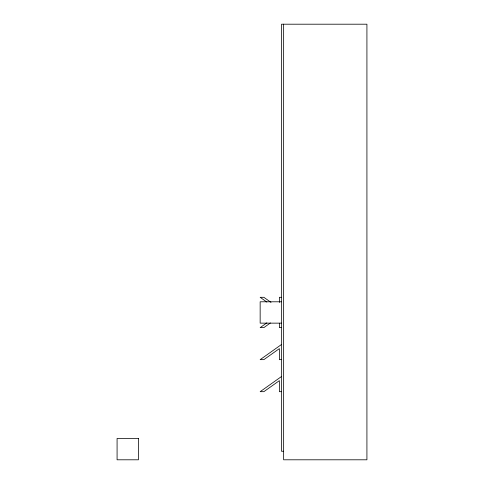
<?xml version="1.0" encoding="UTF-8"?>
<svg xmlns="http://www.w3.org/2000/svg" width="484" height="484" viewBox="0 0 484 484"><rect width="100%" height="100%" fill="white"/><g stroke="black" fill="none" stroke-linecap="round" stroke-linejoin="round"><path stroke-width="0.73" d="M266.865 322.858L260.156 327.626L263.841 327.626L270.411 322.961M281.507 344.493L260.156 359.654L263.841 359.654L279.371 348.631L279.371 359.654L281.507 359.654M281.507 376.522L260.156 391.683L263.841 391.683L279.371 380.66L279.371 391.683L281.507 391.683M281.507 297.303L279.371 297.303L279.371 302.452M281.507 301.786L260.156 301.786L260.156 323.143L281.507 323.143M281.507 327.626L279.371 327.626L279.371 323.215M283.642 451.257L281.507 451.257L281.507 24.2L366.92 24.2L366.92 459.8L283.642 459.8L283.642 24.2M271.01 302.391L263.841 297.303L260.156 297.303L266.865 302.07M138.436 438.45L117.08 438.45L117.08 459.8L138.436 459.8L138.436 438.45"/></g></svg>
